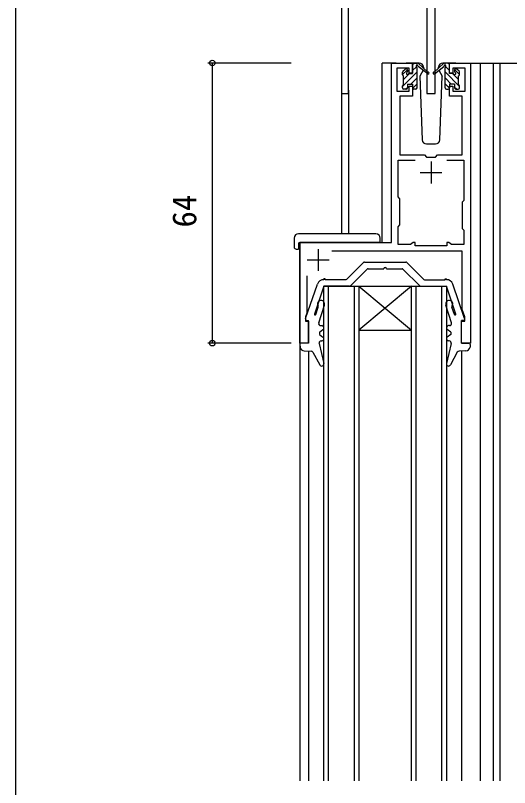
# Model space of a CAD drawing. Units: millimetres, scale not verified. Extents: x -437 to 438, y -281 to 278.
# Drawn here: x -436.8 to -323.9, y 5.6 to 182 of the extents above; entities that cross this region are included whole.
import ezdxf
from ezdxf.enums import TextEntityAlignment as Align

# ---------------------------------------------------------------- set-up
doc = ezdxf.new("R2010")
doc.units = ezdxf.units.MM
doc.header["$LTSCALE"] = 2
for name, color, linetype in [('0-2_YKK_11', 7, 'Continuous'), ('0-3_YKK_12', 2, 'Continuous'), ('0-4_YKK_13', 4, 'Continuous'), ('0-6_YKK_D', 6, 'Continuous'), ('0-7_YKK_ZWAK', 7, 'Continuous')]:
    doc.layers.add(name, color=color, linetype=linetype)
doc.styles.add('ＭＳ ゴシック', font='')
doc.styles.get('ＭＳ ゴシック').set_extended_font_data('MS Gothic')

msp = doc.modelspace()

# ---------------------------------------------------------------- linework, layer by layer
at = {"layer": '0-2_YKK_11'}
for p, q in [((-341.8, 148.6), (-341.8, 143.6)), ((-344.3, 146.1), (-339.3, 146.1)), ((-367.6, 128.6), (-367.6, 123.6)), ((-370.1, 126.1), (-365.1, 126.1))]:
    msp.add_line(p, q, dxfattribs=at)
for points in [[(-362.3, 194.1), (-362.3, 164.1), (-360.67, 164.1), (-360.67, 184.6)], [(-342.75, 184.6), (-342.75, 164.1), (-340.85, 164.1), (-340.85, 184.6)], [(-370.2, 122.479), (-370.2, 113.924), (-370.5, 113.1), (-370.5, 112.1), (-369.8, 112.1), (-369.8, 107.1), (-371.8, 107.1), (-371.8, 130.1), (-350.8, 130.1), (-350.8, 171.1), (-346, 171.1), (-346, 168.8), (-346.8, 168.8), (-346.8, 169.9), (-349.6, 169.9), (-349.6, 164.7), (-346.8, 164.7), (-346.8, 165.8), (-346, 165.8), (-346, 163.5), (-348.9, 163.5), (-348.9, 150.1), (-343.3, 150.1), (-342.8, 149.6), (-340.8, 149.6), (-340.3, 150.1), (-334.7, 150.1), (-334.7, 163.5), (-337.6, 163.5), (-337.6, 165.8), (-336.8, 165.8), (-336.8, 164.7), (-334, 164.7), (-334, 169.9), (-336.8, 169.9), (-336.8, 168.8), (-337.6, 168.8), (-337.6, 171.1), (-332.8, 171.1), (-332.8, 107.1)], [(-338.167, 148.9), (-334.3, 148.9), (-334.3, 139.7), (-334.7, 139.3), (-334.7, 133.3), (-334.3, 132.9), (-334.3, 129.6), (-337.108, 129.6), (-337.404, 129.85), (-337.7, 130.1), (-338.2, 130.1), (-338.2, 129.3), (-345.4, 129.3), (-345.4, 130.1), (-345.9, 130.1), (-346.196, 129.85), (-346.492, 129.6), (-349.3, 129.6), (-349.3, 133.7), (-348.9, 134.1), (-348.9, 140.1), (-349.3, 140.5), (-349.3, 148.9), (-345.433, 148.9)], [(-332.8, 107.1), (-334.8, 107.1), (-334.8, 112.1), (-334.1, 112.1), (-334.1, 113.1), (-334.7, 114.748), (-334.7, 128.1), (-364.487, 128.1)]]:
    msp.add_lwpolyline(points, dxfattribs=at)
at = {"layer": '0-3_YKK_12'}
for p, q in [((-353, 130.1), (-353, 171.1)), ((-349.8, 171.1), (-353, 171.1)), ((-334.95, 171.1), (-327.6, 171.1)), ((-330.6, 171.1), (-330.6, 7.062)), ((-327.6, 171.1), (-327.6, 7.062)), ((-327.6, 171.1), (-319.4, 171.1)), ((-326.1, 171.1), (-326.1, 7.062)), ((-362.3, 164.915), (-362.3, 132.1)), ((-360.67, 164.915), (-360.67, 132.1)), ((-371.8, 130.1), (-371.8, 7.062)), ((-369.3, 130.1), (-371.8, 130.1)), ((-366.3, 7.062), (-366.3, 120.1)), ((-365.3, 120.1), (-365.3, 7.062)), ((-359.3, 7.062), (-359.3, 120.1)), ((-358.3, 120.1), (-346.3, 120.1)), ((-358.3, 120.1), (-346.3, 110.1)), ((-346.3, 120.1), (-358.3, 110.1)), ((-346.3, 7.062), (-346.3, 120.1)), ((-345.3, 120.1), (-345.3, 7.062)), ((-339.3, 7.062), (-339.3, 120.1)), ((-358.3, 110.1), (-346.3, 110.1)), ((-369.8, 105.29), (-369.8, 7.062)), ((-334.8, 105.29), (-334.8, 7.062))]:
    msp.add_line(p, q, dxfattribs=at)
for points in [[(-366.3, 120.1), (-358.3, 120.1), (-358.3, 7.062)], [(-346.3, 120.1), (-338.3, 120.1), (-338.3, 7.062)]]:
    msp.add_lwpolyline(points, dxfattribs=at)
at = {"layer": '0-4_YKK_13'}
for p, q in [((-348.3, 168.461), (-347.205, 169.556)), ((-348.212, 169.212), (-347.712, 169.712)), ((-344.513, 171.1), (-347.5, 171.1)), ((-347.2, 169.5), (-347.2, 169.161)), ((-346, 170.761), (-345.661, 171.1)), ((-346, 169.414), (-345.148, 170.266)), ((-345.7, 171.1), (-344.909, 171.1)), ((-345, 170.6), (-345, 171.1)), ((-345, 165.4), (-345, 170)), ((-344.716, 171.029), (-342.534, 168.982)), ((-342.566, 168.637), (-344.707, 170.334)), ((-343.585, 169.444), (-344.342, 168.133)), ((-343.514, 170.135), (-343.505, 169.893)), ((-338.884, 171.029), (-341.066, 168.982)), ((-341.034, 168.637), (-338.893, 170.334)), ((-340.095, 169.893), (-340.086, 170.135)), ((-340.015, 169.444), (-339.258, 168.133)), ((-336.1, 171.1), (-339.087, 171.1)), ((-337.9, 171.1), (-338.691, 171.1)), ((-338.6, 170.6), (-338.6, 171.1)), ((-338.6, 165.4), (-338.6, 170)), ((-337.6, 169.414), (-338.452, 170.266)), ((-337.6, 170.761), (-337.939, 171.1)), ((-336.4, 169.5), (-336.4, 169.161)), ((-335.3, 168.461), (-336.395, 169.556)), ((-335.388, 169.212), (-335.888, 169.712)), ((-348.3, 165.767), (-345, 169.067)), ((-348.3, 168.4), (-348.3, 169)), ((-348.1, 167.314), (-346.714, 168.7)), ((-348.1, 166.1), (-348.1, 168.2)), ((-346.42, 166.3), (-345, 167.72)), ((-344.342, 168.133), (-343.834, 153.565)), ((-339.766, 153.565), (-339.258, 168.133)), ((-335.3, 165.767), (-338.6, 169.067)), ((-337.18, 166.3), (-338.6, 167.72)), ((-335.5, 167.314), (-336.886, 168.7)), ((-335.5, 166.1), (-335.5, 168.2)), ((-335.3, 168.4), (-335.3, 169)), ((-348.3, 165.4), (-348.3, 165.9)), ((-347.2, 166.3), (-347.2, 165.4)), ((-347.2, 166.3), (-346, 166.3)), ((-346, 166.3), (-346, 165.4)), ((-345.999, 165.374), (-345, 166.373)), ((-337.601, 165.374), (-338.6, 166.373)), ((-336.4, 166.3), (-337.6, 166.3)), ((-337.6, 166.3), (-337.6, 165.4)), ((-336.4, 166.3), (-336.4, 165.4)), ((-335.3, 165.4), (-335.3, 165.9)), ((-347.5, 165.1), (-348, 165.1)), ((-347.62, 165.1), (-347.2, 165.52)), ((-345.3, 165.1), (-345.7, 165.1)), ((-338.3, 165.1), (-337.9, 165.1)), ((-335.98, 165.1), (-336.4, 165.52)), ((-336.1, 165.1), (-335.6, 165.1)), ((-342.834, 152.6), (-340.766, 152.6)), ((-373.1, 131.1), (-373.1, 129.1)), ((-354.4, 132.1), (-372.1, 132.1)), ((-353.4, 130.1), (-353.4, 131.1)), ((-372.1, 129.8), (-372.1, 128.6)), ((-353.4, 130.1), (-371.8, 130.1)), ((-372.6, 128.6), (-372.1, 128.6)), ((-361.078, 121.688), (-357.254, 125.512)), ((-357.042, 125.6), (-347.558, 125.6)), ((-343.522, 121.688), (-347.346, 125.512)), ((-360.212, 120.188), (-356.388, 124.012)), ((-356.176, 124.1), (-352.6, 124.1)), ((-352, 124.1), (-348.424, 124.1)), ((-344.388, 120.188), (-348.212, 124.012)), ((-366.029, 121.8), (-366.329, 121.8)), ((-366.329, 121.6), (-366.329, 121.8)), ((-366.029, 121.6), (-366.029, 121.8)), ((-338.571, 121.8), (-338.271, 121.8)), ((-338.571, 121.6), (-338.571, 121.8)), ((-338.271, 121.6), (-338.271, 121.8)), ((-370.483, 112.698), (-367.746, 120.591)), ((-366.327, 120.1), (-368.47, 113.684)), ((-366.329, 121.6), (-366.329, 121.6)), ((-366.329, 121.6), (-366.329, 121.6)), ((-360.424, 120.1), (-366.327, 120.1)), ((-361.29, 121.6), (-366.029, 121.6)), ((-344.176, 120.1), (-338.273, 120.1)), ((-343.31, 121.6), (-338.571, 121.6)), ((-336.152, 113.749), (-338.273, 120.1)), ((-338.271, 121.6), (-338.271, 121.6)), ((-338.271, 121.6), (-338.271, 121.6)), ((-334.117, 112.698), (-336.854, 120.591)), ((-368.132, 113.646), (-367.588, 115.354)), ((-367.477, 111.752), (-366.187, 115.798)), ((-337.123, 111.752), (-338.413, 115.798)), ((-336.468, 113.646), (-337.012, 115.354)), ((-370.2, 112.3), (-369.8, 112.3)), ((-369.8, 107.1), (-369.8, 112.3)), ((-334.8, 107.1), (-334.8, 112.3)), ((-334.4, 112.3), (-334.8, 112.3)), ((-367.3, 109.6), (-366.5, 110.2)), ((-367.3, 109.6), (-367.3, 109.1)), ((-367, 111.1), (-366.8, 111.1)), ((-337.3, 109.6), (-338.1, 110.2)), ((-337.6, 111.1), (-337.8, 111.1)), ((-337.3, 109.6), (-337.3, 109.1)), ((-367.3, 109.1), (-366.5, 108.5)), ((-337.3, 109.1), (-338.1, 108.5)), ((-371.774, 106.765), (-371.709, 106.216)), ((-369.8, 107.1), (-371.476, 107.1)), ((-367.408, 106.982), (-366.315, 102.473)), ((-366.922, 107.6), (-366.8, 107.6)), ((-337.192, 106.982), (-338.285, 102.473)), ((-337.678, 107.6), (-337.8, 107.6)), ((-334.8, 107.1), (-333.124, 107.1)), ((-332.826, 106.765), (-332.891, 106.216)), ((-370.763, 105.335), (-369.211, 105.262)), ((-368.794, 105), (-367.242, 102.118)), ((-335.806, 105), (-337.358, 102.118)), ((-333.837, 105.335), (-335.389, 105.262))]:
    msp.add_line(p, q, dxfattribs=at)
for points in [[(-346.739, 168.7), (-346, 168.7), (-346, 170.8)], [(-336.861, 168.7), (-337.6, 168.7), (-337.6, 170.8)]]:
    msp.add_lwpolyline(points, dxfattribs=at)
for centre, radius, start, end in [((-347.5, 169.5), 0.3, 0, 135), ((-345.7, 170.8), 0.3, 90, 180), ((-345, 170.4), 0.2, 20.88332, 233.1301), ((-345.3, 170), 0.3, 0, 53.1301), ((-344.909, 170.8), 0.3, 49.89741, 90), ((-344.533, 170.578), 0.3, 200.88332, 234.62002), ((-344.513, 170.1), 1, 2, 90), ((-339.087, 170.1), 1, 90, 178), ((-339.067, 170.578), 0.3, 305.37998, 339.11668), ((-338.691, 170.8), 0.3, 90, 130.10259), ((-338.6, 170.4), 0.2, 306.8699, 159.11668), ((-338.3, 170), 0.3, 126.8699, 180), ((-337.9, 170.8), 0.3, 0, 90), ((-336.1, 169.5), 0.3, 45, 180), ((-348, 169), 0.3, 135, 180), ((-348.1, 168.4), 0.2, 180, 270), ((-347.2, 168.7), 0.25, 123.05573, 326.94427), ((-347.5, 169.161), 0.3, 303.05573, 0), ((-346.739, 168.4), 0.3, 90, 146.94427), ((-342.451, 168.8), 0.2, 234.62002, 114.62002), ((-341.149, 168.8), 0.2, 65.37998, 305.37998), ((-336.861, 168.4), 0.3, 33.05573, 90), ((-336.4, 168.7), 0.25, 213.05573, 56.94427), ((-336.1, 169.161), 0.3, 180, 236.94427), ((-335.5, 168.4), 0.2, 270, 0), ((-335.6, 169), 0.3, 0, 45), ((-348.1, 165.9), 0.2, 90, 180), ((-335.5, 165.9), 0.2, 0, 90), ((-348, 165.4), 0.3, 180, 270), ((-347.5, 165.4), 0.3, 270, 0), ((-345.7, 165.4), 0.3, 180, 270), ((-345.3, 165.4), 0.3, 270, 0), ((-338.3, 165.4), 0.3, 180, 270), ((-337.9, 165.4), 0.3, 270, 0), ((-336.1, 165.4), 0.3, 180, 270), ((-335.6, 165.4), 0.3, 270, 0), ((-342.834, 153.6), 1, 182, 270), ((-340.766, 153.6), 1, 270, 358), ((-372.1, 131.1), 1, 90, 180), ((-354.407, 131.093), 1.007, 0.41283, 89.58717), ((-372.6, 129.1), 0.5, 180, 270), ((-371.8, 129.8), 0.3, 90, 180), ((-357.042, 125.3), 0.3, 90, 135), ((-347.558, 125.3), 0.3, 45, 90), ((-356.176, 123.8), 0.3, 90, 135), ((-352.3, 124.1), 0.3, 0, 180), ((-348.424, 123.8), 0.3, 45, 90), ((-366.329, 120.1), 1.5, 90, 160.87549), ((-361.29, 121.9), 0.3, 270, 315), ((-360.424, 120.4), 0.3, 270.00015, 315), ((-344.176, 120.4), 0.3, 225, 269.99985), ((-343.31, 121.9), 0.3, 225, 270), ((-338.271, 120.1), 1.5, 19.12451, 90), ((-366.949, 116.041), 0.8, 342.31955, 212.79835), ((-337.651, 116.041), 0.8, 327.20165, 197.68045), ((-367.874, 115.446), 0.3, 342.31955, 32.79835), ((-336.726, 115.446), 0.3, 147.20165, 197.68045), ((-368.291, 113.696), 0.166, 161.53127, 342.31955), ((-336.309, 113.696), 0.166, 197.68045, 18.46873), ((-370.2, 112.6), 0.3, 160.87549, 270), ((-367, 111.6), 0.5, 162.31955, 270), ((-337.6, 111.6), 0.5, 270, 17.68045), ((-334.4, 112.6), 0.3, 270, 19.12451), ((-366.8, 110.6), 0.5, 306.8699, 90), ((-337.8, 110.6), 0.5, 90, 233.1301), ((-366.8, 108.1), 0.5, 270, 53.1301), ((-337.8, 108.1), 0.5, 126.8699, 270), ((-371.476, 106.8), 0.3, 90, 186.78003), ((-370.716, 106.334), 1, 186.78003, 267.31769), ((-366.922, 107.1), 0.5, 90, 193.62039), ((-337.678, 107.1), 0.5, 346.37961, 90), ((-333.884, 106.334), 1, 272.68232, 353.21997), ((-333.124, 106.8), 0.3, 353.21997, 90), ((-369.234, 104.763), 0.5, 28.31242, 87.31769), ((-335.366, 104.763), 0.5, 92.68232, 151.68758), ((-366.801, 102.355), 0.5, 208.31242, 13.62039), ((-337.799, 102.355), 0.5, 166.37961, 331.68758)]:
    msp.add_arc(centre, radius, start, end, dxfattribs=at)
at = {"layer": '0-6_YKK_D'}
for p, q in [((-373.8, 171.1), (-392.8, 171.1)), ((-391.8, 171.1), (-391.8, 107.1)), ((-373.8, 107.1), (-392.8, 107.1))]:
    msp.add_line(p, q, dxfattribs=at)
for centre in [(-391.8, 171.1), (-391.8, 107.1)]:
    msp.add_circle(centre, 0.637, dxfattribs=at)
at = {"layer": '0-7_YKK_ZWAK'}
msp.add_line((-436.8, 244.1), (-436.8, -280.9), dxfattribs=at)

# ---------------------------------------------------------------- texts
at = {"layer": '0-6_YKK_D', "style": 'ＭＳ ゴシック'}
msp.add_text('64', height=5.499, rotation=90, dxfattribs=at).set_placement((-393.8, 133.518), align=Align.BOTTOM_LEFT)

doc.saveas('drawing.dxf')
